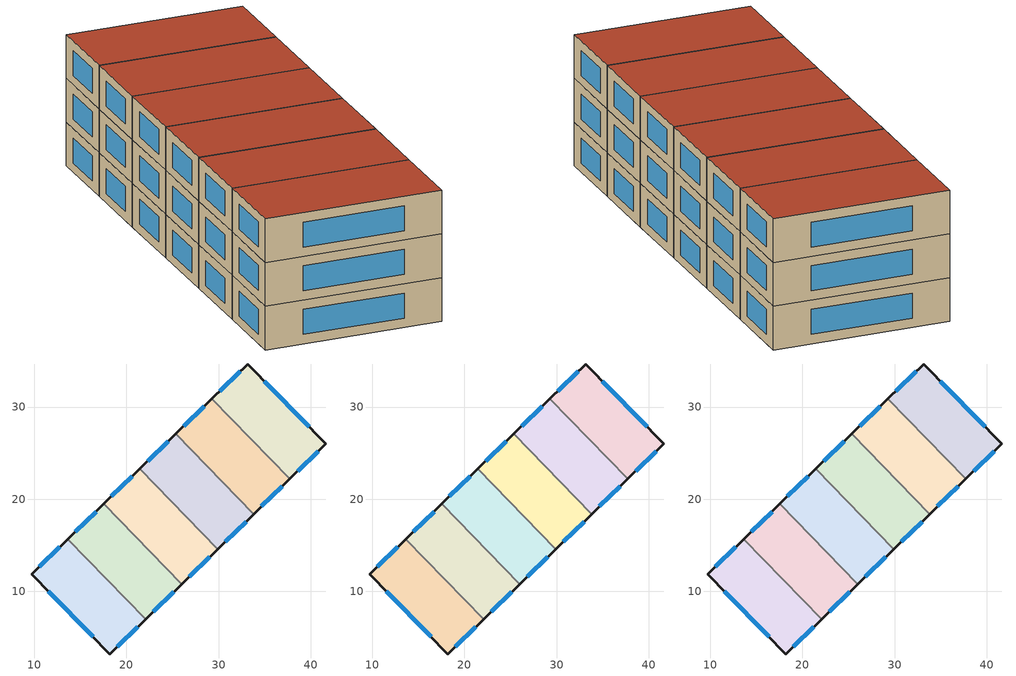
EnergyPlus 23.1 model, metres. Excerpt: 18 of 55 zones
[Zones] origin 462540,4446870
51a9b82f97b44378_F6_dwelling_0
 floor to 51a9b82f97b44378_F5_dwelling_0 (EU_floor_Construction): 33.16,34.67 41.65,26.01 37.72,22.2 29.27,30.89 z18
 wall outside (EU_wall_Construction): 37.72,22.2 41.65,26.01 33.16,34.67 29.27,30.89 z18:21
 wall to 51a9b82f97b44378_F6_dwelling_1 (EU_wall_Construction): 29.27,30.89 37.72,22.2 z18:21
 window (EU_Window_Construction): 32.32,33.86 30.1,31.7 / 39.83,27.87 34.98,32.82 / 38.56,23.01 40.8,25.2 z18.64:20.36
51a9b82f97b44378_F6_dwelling_1
 floor to 51a9b82f97b44378_F5_dwelling_1 (EU_floor_Construction): 29.27,30.89 37.72,22.2 33.81,18.39 25.35,27.08 z18
 wall outside (EU_wall_Construction): 29.27,30.89 25.35,27.08 / 33.81,18.39 37.72,22.2 z18:21
 wall to 51a9b82f97b44378_F6_dwelling_2 (EU_wall_Construction): 25.35,27.08 33.81,18.39 z18:21
 window (EU_Window_Construction): 28.43,30.07 26.19,27.9 / 34.64,19.21 36.88,21.38 z18.64:20.36
51a9b82f97b44378_F6_dwelling_2
 floor to 51a9b82f97b44378_F5_dwelling_2 (EU_floor_Construction): 25.35,27.08 33.81,18.39 29.9,14.59 21.45,23.28 z18
 wall outside (EU_wall_Construction): 25.35,27.08 21.45,23.28 / 29.9,14.59 33.81,18.39 z18:21
 wall to 51a9b82f97b44378_F6_dwelling_3 (EU_wall_Construction): 21.45,23.28 29.9,14.59 z18:21
 window (EU_Window_Construction): 24.52,26.27 22.28,24.1 / 30.73,15.4 32.97,17.58 z18.64:20.36
51a9b82f97b44378_F6_dwelling_3
 floor to 51a9b82f97b44378_F5_dwelling_3 (EU_floor_Construction): 21.45,23.28 29.9,14.59 25.99,10.79 17.53,19.48 z18
 wall outside (EU_wall_Construction): 21.45,23.28 17.53,19.48 / 25.99,10.79 29.9,14.59 z18:21
 wall to 51a9b82f97b44378_F6_dwelling_4 (EU_wall_Construction): 17.53,19.48 25.99,10.79 z18:21
 window (EU_Window_Construction): 20.61,22.47 18.37,20.29 / 26.82,11.6 29.06,13.77 z18.64:20.36
51a9b82f97b44378_F6_dwelling_4
 floor to 51a9b82f97b44378_F5_dwelling_4 (EU_floor_Construction): 17.53,19.48 25.99,10.79 22.08,6.98 13.62,15.67 z18
 wall outside (EU_wall_Construction): 17.53,19.48 13.62,15.67 / 22.08,6.98 25.99,10.79 z18:21
 wall to 51a9b82f97b44378_F6_dwelling_5 (EU_wall_Construction): 13.62,15.67 22.08,6.98 z18:21
 window (EU_Window_Construction): 16.7,18.66 14.46,16.49 / 22.91,7.8 25.15,9.97 z18.64:20.36
51a9b82f97b44378_F6_dwelling_5
 floor to 51a9b82f97b44378_F5_dwelling_5 (EU_floor_Construction): 13.62,15.67 22.08,6.98 18.18,3.2 9.7,11.86 z18
 wall outside (EU_wall_Construction): 13.62,15.67 9.7,11.86 18.18,3.2 22.08,6.98 z18:21
 window (EU_Window_Construction): 19.02,4.01 21.24,6.17 / 11.51,10 16.37,5.05 / 12.78,14.86 10.54,12.67 z18.64:20.36
51a9b82f97b44378_F7_dwelling_0
 floor to 51a9b82f97b44378_F6_dwelling_0 (EU_floor_Construction): 33.16,34.67 41.65,26.01 37.72,22.2 29.27,30.89 z21
 wall outside (EU_wall_Construction): 37.72,22.2 41.65,26.01 33.16,34.67 29.27,30.89 z21:24
 wall to 51a9b82f97b44378_F7_dwelling_1 (EU_wall_Construction): 29.27,30.89 37.72,22.2 z21:24
 window (EU_Window_Construction): 32.32,33.86 30.1,31.7 / 39.83,27.87 34.98,32.82 / 38.56,23.01 40.8,25.2 z21.64:23.36
51a9b82f97b44378_F7_dwelling_1
 floor to 51a9b82f97b44378_F6_dwelling_1 (EU_floor_Construction): 29.27,30.89 37.72,22.2 33.81,18.39 25.35,27.08 z21
 wall outside (EU_wall_Construction): 29.27,30.89 25.35,27.08 / 33.81,18.39 37.72,22.2 z21:24
 wall to 51a9b82f97b44378_F7_dwelling_2 (EU_wall_Construction): 25.35,27.08 33.81,18.39 z21:24
 window (EU_Window_Construction): 28.43,30.07 26.19,27.9 / 34.64,19.21 36.88,21.38 z21.64:23.36
51a9b82f97b44378_F7_dwelling_2
 floor to 51a9b82f97b44378_F6_dwelling_2 (EU_floor_Construction): 25.35,27.08 33.81,18.39 29.9,14.59 21.45,23.28 z21
 wall outside (EU_wall_Construction): 25.35,27.08 21.45,23.28 / 29.9,14.59 33.81,18.39 z21:24
 wall to 51a9b82f97b44378_F7_dwelling_3 (EU_wall_Construction): 21.45,23.28 29.9,14.59 z21:24
 window (EU_Window_Construction): 24.52,26.27 22.28,24.1 / 30.73,15.4 32.97,17.58 z21.64:23.36
51a9b82f97b44378_F7_dwelling_3
 floor to 51a9b82f97b44378_F6_dwelling_3 (EU_floor_Construction): 21.45,23.28 29.9,14.59 25.99,10.79 17.53,19.48 z21
 wall outside (EU_wall_Construction): 21.45,23.28 17.53,19.48 / 25.99,10.79 29.9,14.59 z21:24
 wall to 51a9b82f97b44378_F7_dwelling_4 (EU_wall_Construction): 17.53,19.48 25.99,10.79 z21:24
 window (EU_Window_Construction): 20.61,22.47 18.37,20.29 / 26.82,11.6 29.06,13.77 z21.64:23.36
51a9b82f97b44378_F7_dwelling_4
 floor to 51a9b82f97b44378_F6_dwelling_4 (EU_floor_Construction): 17.53,19.48 25.99,10.79 22.08,6.98 13.62,15.67 z21
 wall outside (EU_wall_Construction): 17.53,19.48 13.62,15.67 / 22.08,6.98 25.99,10.79 z21:24
 wall to 51a9b82f97b44378_F7_dwelling_5 (EU_wall_Construction): 13.62,15.67 22.08,6.98 z21:24
 window (EU_Window_Construction): 16.7,18.66 14.46,16.49 / 22.91,7.8 25.15,9.97 z21.64:23.36
51a9b82f97b44378_F7_dwelling_5
 floor to 51a9b82f97b44378_F6_dwelling_5 (EU_floor_Construction): 13.62,15.67 22.08,6.98 18.18,3.2 9.7,11.86 z21
 wall outside (EU_wall_Construction): 13.62,15.67 9.7,11.86 18.18,3.2 22.08,6.98 z21:24
 window (EU_Window_Construction): 19.02,4.01 21.24,6.17 / 11.51,10 16.37,5.05 / 12.78,14.86 10.54,12.67 z21.64:23.36
51a9b82f97b44378_F8_dwelling_0
 floor to 51a9b82f97b44378_F7_dwelling_0 (EU_floor_Construction): 33.16,34.67 41.65,26.01 37.72,22.2 29.27,30.89 z24
 wall outside (EU_wall_Construction): 37.72,22.2 41.65,26.01 33.16,34.67 29.27,30.89 z24:27
 wall to 51a9b82f97b44378_F8_dwelling_1 (EU_wall_Construction): 29.27,30.89 37.72,22.2 z24:27
 window (EU_Window_Construction): 32.32,33.86 30.1,31.7 / 39.83,27.87 34.98,32.82 / 38.56,23.01 40.8,25.2 z24.64:26.36
 roof outside (EU_roof_Construction): 41.65,26.01 33.16,34.67 29.27,30.89 37.72,22.2 z27
51a9b82f97b44378_F8_dwelling_1
 floor to 51a9b82f97b44378_F7_dwelling_1 (EU_floor_Construction): 29.27,30.89 37.72,22.2 33.81,18.39 25.35,27.08 z24
 wall outside (EU_wall_Construction): 29.27,30.89 25.35,27.08 / 33.81,18.39 37.72,22.2 z24:27
 wall to 51a9b82f97b44378_F8_dwelling_2 (EU_wall_Construction): 25.35,27.08 33.81,18.39 z24:27
 window (EU_Window_Construction): 28.43,30.07 26.19,27.9 / 34.64,19.21 36.88,21.38 z24.64:26.36
 roof outside (EU_roof_Construction): 37.72,22.2 29.27,30.89 25.35,27.08 33.81,18.39 z27
51a9b82f97b44378_F8_dwelling_2
 floor to 51a9b82f97b44378_F7_dwelling_2 (EU_floor_Construction): 25.35,27.08 33.81,18.39 29.9,14.59 21.45,23.28 z24
 wall outside (EU_wall_Construction): 25.35,27.08 21.45,23.28 / 29.9,14.59 33.81,18.39 z24:27
 wall to 51a9b82f97b44378_F8_dwelling_3 (EU_wall_Construction): 21.45,23.28 29.9,14.59 z24:27
 window (EU_Window_Construction): 24.52,26.27 22.28,24.1 / 30.73,15.4 32.97,17.58 z24.64:26.36
 roof outside (EU_roof_Construction): 33.81,18.39 25.35,27.08 21.45,23.28 29.9,14.59 z27
51a9b82f97b44378_F8_dwelling_3
 floor to 51a9b82f97b44378_F7_dwelling_3 (EU_floor_Construction): 21.45,23.28 29.9,14.59 25.99,10.79 17.53,19.48 z24
 wall outside (EU_wall_Construction): 21.45,23.28 17.53,19.48 / 25.99,10.79 29.9,14.59 z24:27
 wall to 51a9b82f97b44378_F8_dwelling_4 (EU_wall_Construction): 17.53,19.48 25.99,10.79 z24:27
 window (EU_Window_Construction): 20.61,22.47 18.37,20.29 / 26.82,11.6 29.06,13.77 z24.64:26.36
 roof outside (EU_roof_Construction): 29.9,14.59 21.45,23.28 17.53,19.48 25.99,10.79 z27
51a9b82f97b44378_F8_dwelling_4
 floor to 51a9b82f97b44378_F7_dwelling_4 (EU_floor_Construction): 17.53,19.48 25.99,10.79 22.08,6.98 13.62,15.67 z24
 wall outside (EU_wall_Construction): 17.53,19.48 13.62,15.67 / 22.08,6.98 25.99,10.79 z24:27
 wall to 51a9b82f97b44378_F8_dwelling_5 (EU_wall_Construction): 13.62,15.67 22.08,6.98 z24:27
 window (EU_Window_Construction): 16.7,18.66 14.46,16.49 / 22.91,7.8 25.15,9.97 z24.64:26.36
 roof outside (EU_roof_Construction): 25.99,10.79 17.53,19.48 13.62,15.67 22.08,6.98 z27
51a9b82f97b44378_F8_dwelling_5
 floor to 51a9b82f97b44378_F7_dwelling_5 (EU_floor_Construction): 13.62,15.67 22.08,6.98 18.18,3.2 9.7,11.86 z24
 wall outside (EU_wall_Construction): 13.62,15.67 9.7,11.86 18.18,3.2 22.08,6.98 z24:27
 window (EU_Window_Construction): 19.02,4.01 21.24,6.17 / 11.51,10 16.37,5.05 / 12.78,14.86 10.54,12.67 z24.64:26.36
 roof outside (EU_roof_Construction): 22.08,6.98 13.62,15.67 9.7,11.86 18.18,3.2 z27
[Building]
EU S2 Campaign: North Axis=0; Terrain=City; Solar Distribution=FullExterior
[Site:Location]
Yerevan-Zvartnots.Intl.AP: Latitude=40.15; Longitude=44.383; Time Zone=4; Elevation=854
[SizingPeriod:WeatherFileDays]
AnnualSizingPeriod: Begin Month=1; Begin Day of Month=1; End Month=12; End Day of Month=31; Day of Week for Start Day=Monday; Use Weather File Daylight Saving Period=No; Use Weather File Rain and Snow Indicators=No
[MATERIAL]
EU_InternalMass_Material: Roughness=MediumRough; Thickness=0.1; Conductivity=1; Density=1800; Specific Heat=900; Thermal Absorptance=0.9; Solar Absorptance=0.7; Visible Absorptance=0.7
[MATERIAL:NOMASS] Roughness=MediumRough; Thermal Absorptance=0.9; Solar Absorptance=0.7; Visible Absorptance=0.7
Name | Thermal Resistance
EU_wall_NoMass | 1.05043
EU_roof_NoMass | 1.45357
EU_floor_NoMass | 0.478065
[WINDOWMATERIAL:SIMPLEGLAZINGSYSTEM]
EU_Window_SimpleGlazing: UFactor=2.5566; Solar Heat Gain Coefficient=0.75; Visible Transmittance=0.75
[CONSTRUCTION]
EU_wall_Construction: EU_wall_NoMass
EU_roof_Construction: EU_roof_NoMass
EU_floor_Construction: EU_floor_NoMass
EU_Window_Construction: EU_Window_SimpleGlazing
EU_InternalMass_Construction: EU_InternalMass_Material
[ZONE] Type=1; Multiplier=1; Ceiling Height=autocalculate; Floor Area=autocalculate; Part of Total Floor Area=Yes
Name | Volume
51a9b82f97b44378_F6_dwelling_0; 51a9b82f97b44378_F7_dwelling_0; 51a9b82f97b44378_F8_dwelling_0; 51a9b82f97b44378_F6_dwelling_5; 51a9b82f97b44378_F7_dwelling_5; 51a9b82f97b44378_F8_dwelling_5 | 198.374
51a9b82f97b44378_F6_dwelling_1; 51a9b82f97b44378_F7_dwelling_1; 51a9b82f97b44378_F8_dwelling_1; 51a9b82f97b44378_F6_dwelling_4; 51a9b82f97b44378_F7_dwelling_4; 51a9b82f97b44378_F8_dwelling_4 | 198.393
51a9b82f97b44378_F6_dwelling_2; 51a9b82f97b44378_F7_dwelling_2; 51a9b82f97b44378_F8_dwelling_2 | 198.367
51a9b82f97b44378_F6_dwelling_3; 51a9b82f97b44378_F7_dwelling_3; 51a9b82f97b44378_F8_dwelling_3 | 198.368
[INTERNALMASS] Construction=EU_InternalMass_Construction
Name | Zone or ZoneList | Surface Area
51a9b82f97b44378_F6_dwelling_0_EU_InternalMass | 51a9b82f97b44378_F6_dwelling_0 | 66.1244
51a9b82f97b44378_F6_dwelling_1_EU_InternalMass | 51a9b82f97b44378_F6_dwelling_1 | 66.131
51a9b82f97b44378_F6_dwelling_2_EU_InternalMass | 51a9b82f97b44378_F6_dwelling_2 | 66.1225
51a9b82f97b44378_F6_dwelling_3_EU_InternalMass | 51a9b82f97b44378_F6_dwelling_3 | 66.1225
51a9b82f97b44378_F6_dwelling_4_EU_InternalMass | 51a9b82f97b44378_F6_dwelling_4 | 66.131
51a9b82f97b44378_F6_dwelling_5_EU_InternalMass | 51a9b82f97b44378_F6_dwelling_5 | 66.1244
51a9b82f97b44378_F7_dwelling_0_EU_InternalMass | 51a9b82f97b44378_F7_dwelling_0 | 66.1244
51a9b82f97b44378_F7_dwelling_1_EU_InternalMass | 51a9b82f97b44378_F7_dwelling_1 | 66.131
51a9b82f97b44378_F7_dwelling_2_EU_InternalMass | 51a9b82f97b44378_F7_dwelling_2 | 66.1225
51a9b82f97b44378_F7_dwelling_3_EU_InternalMass | 51a9b82f97b44378_F7_dwelling_3 | 66.1225
51a9b82f97b44378_F7_dwelling_4_EU_InternalMass | 51a9b82f97b44378_F7_dwelling_4 | 66.131
51a9b82f97b44378_F7_dwelling_5_EU_InternalMass | 51a9b82f97b44378_F7_dwelling_5 | 66.1244
51a9b82f97b44378_F8_dwelling_0_EU_InternalMass | 51a9b82f97b44378_F8_dwelling_0 | 66.1244
51a9b82f97b44378_F8_dwelling_1_EU_InternalMass | 51a9b82f97b44378_F8_dwelling_1 | 66.131
51a9b82f97b44378_F8_dwelling_2_EU_InternalMass | 51a9b82f97b44378_F8_dwelling_2 | 66.1225
51a9b82f97b44378_F8_dwelling_3_EU_InternalMass | 51a9b82f97b44378_F8_dwelling_3 | 66.1225
51a9b82f97b44378_F8_dwelling_4_EU_InternalMass | 51a9b82f97b44378_F8_dwelling_4 | 66.131
51a9b82f97b44378_F8_dwelling_5_EU_InternalMass | 51a9b82f97b44378_F8_dwelling_5 | 66.1244
[OTHEREQUIPMENT] Fuel Type=Electricity; Design Level Calculation Method=Watts/Area; Power per Zone Floor Area=1; Fraction Latent=0; Fraction Radiant=0; Fraction Lost=0; Carbon Dioxide Generation Rate=0; EndUse Subcategory=EU_Step8_InternalGains
Name | Zone or ZoneList or Space or SpaceList | Schedule
EU_Step8_InternalGain_51a9b82f97b44378_F6_dwelling_0_f000 | 51a9b82f97b44378_F6_dwelling_0 | EU_Step8_GainSchedule_51a9b82f97b44378_F6_dwelling_0_f000
EU_Step8_InternalGain_51a9b82f97b44378_F6_dwelling_1_f000 | 51a9b82f97b44378_F6_dwelling_1 | EU_Step8_GainSchedule_51a9b82f97b44378_F6_dwelling_1_f000
EU_Step8_InternalGain_51a9b82f97b44378_F6_dwelling_2_f000 | 51a9b82f97b44378_F6_dwelling_2 | EU_Step8_GainSchedule_51a9b82f97b44378_F6_dwelling_2_f000
EU_Step8_InternalGain_51a9b82f97b44378_F6_dwelling_3_f000 | 51a9b82f97b44378_F6_dwelling_3 | EU_Step8_GainSchedule_51a9b82f97b44378_F6_dwelling_3_f000
EU_Step8_InternalGain_51a9b82f97b44378_F6_dwelling_4_f000 | 51a9b82f97b44378_F6_dwelling_4 | EU_Step8_GainSchedule_51a9b82f97b44378_F6_dwelling_4_f000
EU_Step8_InternalGain_51a9b82f97b44378_F6_dwelling_5_f000 | 51a9b82f97b44378_F6_dwelling_5 | EU_Step8_GainSchedule_51a9b82f97b44378_F6_dwelling_5_f000
EU_Step8_InternalGain_51a9b82f97b44378_F7_dwelling_0_f000 | 51a9b82f97b44378_F7_dwelling_0 | EU_Step8_GainSchedule_51a9b82f97b44378_F7_dwelling_0_f000
EU_Step8_InternalGain_51a9b82f97b44378_F7_dwelling_1_f000 | 51a9b82f97b44378_F7_dwelling_1 | EU_Step8_GainSchedule_51a9b82f97b44378_F7_dwelling_1_f000
EU_Step8_InternalGain_51a9b82f97b44378_F7_dwelling_2_f000 | 51a9b82f97b44378_F7_dwelling_2 | EU_Step8_GainSchedule_51a9b82f97b44378_F7_dwelling_2_f000
EU_Step8_InternalGain_51a9b82f97b44378_F7_dwelling_3_f000 | 51a9b82f97b44378_F7_dwelling_3 | EU_Step8_GainSchedule_51a9b82f97b44378_F7_dwelling_3_f000
EU_Step8_InternalGain_51a9b82f97b44378_F7_dwelling_4_f000 | 51a9b82f97b44378_F7_dwelling_4 | EU_Step8_GainSchedule_51a9b82f97b44378_F7_dwelling_4_f000
EU_Step8_InternalGain_51a9b82f97b44378_F7_dwelling_5_f000 | 51a9b82f97b44378_F7_dwelling_5 | EU_Step8_GainSchedule_51a9b82f97b44378_F7_dwelling_5_f000
EU_Step8_InternalGain_51a9b82f97b44378_F8_dwelling_0_f000 | 51a9b82f97b44378_F8_dwelling_0 | EU_Step8_GainSchedule_51a9b82f97b44378_F8_dwelling_0_f000
EU_Step8_InternalGain_51a9b82f97b44378_F8_dwelling_1_f000 | 51a9b82f97b44378_F8_dwelling_1 | EU_Step8_GainSchedule_51a9b82f97b44378_F8_dwelling_1_f000
EU_Step8_InternalGain_51a9b82f97b44378_F8_dwelling_2_f000 | 51a9b82f97b44378_F8_dwelling_2 | EU_Step8_GainSchedule_51a9b82f97b44378_F8_dwelling_2_f000
EU_Step8_InternalGain_51a9b82f97b44378_F8_dwelling_3_f000 | 51a9b82f97b44378_F8_dwelling_3 | EU_Step8_GainSchedule_51a9b82f97b44378_F8_dwelling_3_f000
EU_Step8_InternalGain_51a9b82f97b44378_F8_dwelling_4_f000 | 51a9b82f97b44378_F8_dwelling_4 | EU_Step8_GainSchedule_51a9b82f97b44378_F8_dwelling_4_f000
EU_Step8_InternalGain_51a9b82f97b44378_F8_dwelling_5_f000 | 51a9b82f97b44378_F8_dwelling_5 | EU_Step8_GainSchedule_51a9b82f97b44378_F8_dwelling_5_f000
[ZONEVENTILATION:DESIGNFLOWRATE] Schedule=EU_AlwaysOn; Design Flow Rate Calculation Method=AirChanges/Hour; Air Changes per Hour=0.557805; Ventilation Type=Natural; Fan Pressure Rise=0; Fan Total Efficiency=1; Constant Term Coefficient=1; Temperature Term Coefficient=0; Velocity Term Coefficient=0; Velocity Squared Term Coefficient=0; Minimum Indoor Temperature=-100; Maximum Indoor Temperature=100; Delta Temperature=-100; Minimum Outdoor Temperature=-100; Maximum Outdoor Temperature=100; Maximum Wind Speed=40
Name | Zone or ZoneList or Space or SpaceList
EU_ConstantAir_51a9b82f97b44378_F6_dwelling_0 | 51a9b82f97b44378_F6_dwelling_0
EU_ConstantAir_51a9b82f97b44378_F6_dwelling_1 | 51a9b82f97b44378_F6_dwelling_1
EU_ConstantAir_51a9b82f97b44378_F6_dwelling_2 | 51a9b82f97b44378_F6_dwelling_2
EU_ConstantAir_51a9b82f97b44378_F6_dwelling_3 | 51a9b82f97b44378_F6_dwelling_3
EU_ConstantAir_51a9b82f97b44378_F6_dwelling_4 | 51a9b82f97b44378_F6_dwelling_4
EU_ConstantAir_51a9b82f97b44378_F6_dwelling_5 | 51a9b82f97b44378_F6_dwelling_5
EU_ConstantAir_51a9b82f97b44378_F7_dwelling_0 | 51a9b82f97b44378_F7_dwelling_0
EU_ConstantAir_51a9b82f97b44378_F7_dwelling_1 | 51a9b82f97b44378_F7_dwelling_1
EU_ConstantAir_51a9b82f97b44378_F7_dwelling_2 | 51a9b82f97b44378_F7_dwelling_2
EU_ConstantAir_51a9b82f97b44378_F7_dwelling_3 | 51a9b82f97b44378_F7_dwelling_3
EU_ConstantAir_51a9b82f97b44378_F7_dwelling_4 | 51a9b82f97b44378_F7_dwelling_4
EU_ConstantAir_51a9b82f97b44378_F7_dwelling_5 | 51a9b82f97b44378_F7_dwelling_5
EU_ConstantAir_51a9b82f97b44378_F8_dwelling_0 | 51a9b82f97b44378_F8_dwelling_0
EU_ConstantAir_51a9b82f97b44378_F8_dwelling_1 | 51a9b82f97b44378_F8_dwelling_1
EU_ConstantAir_51a9b82f97b44378_F8_dwelling_2 | 51a9b82f97b44378_F8_dwelling_2
EU_ConstantAir_51a9b82f97b44378_F8_dwelling_3 | 51a9b82f97b44378_F8_dwelling_3
EU_ConstantAir_51a9b82f97b44378_F8_dwelling_4 | 51a9b82f97b44378_F8_dwelling_4
EU_ConstantAir_51a9b82f97b44378_F8_dwelling_5 | 51a9b82f97b44378_F8_dwelling_5
[HVACTEMPLATE:THERMOSTAT] Constant Heating Setpoint=20; Constant Cooling Setpoint=50
EU_HeatOnly_51a9b82f97b44378_F0_dwelling_0; EU_HeatOnly_51a9b82f97b44378_F0_dwelling_1; EU_HeatOnly_51a9b82f97b44378_F0_dwelling_2; EU_HeatOnly_51a9b82f97b44378_F0_dwelling_3; EU_HeatOnly_51a9b82f97b44378_F0_dwelling_4; EU_HeatOnly_51a9b82f97b44378_F0_dwelling_5; EU_HeatOnly_51a9b82f97b44378_F0_dwelling_6; EU_HeatOnly_51a9b82f97b44378_F1_dwelling_0; EU_HeatOnly_51a9b82f97b44378_F1_dwelling_1; EU_HeatOnly_51a9b82f97b44378_F1_dwelling_2; EU_HeatOnly_51a9b82f97b44378_F1_dwelling_3; EU_HeatOnly_51a9b82f97b44378_F1_dwelling_4; EU_HeatOnly_51a9b82f97b44378_F1_dwelling_5; EU_HeatOnly_51a9b82f97b44378_F2_dwelling_0; EU_HeatOnly_51a9b82f97b44378_F2_dwelling_1; EU_HeatOnly_51a9b82f97b44378_F2_dwelling_2; EU_HeatOnly_51a9b82f97b44378_F2_dwelling_3; EU_HeatOnly_51a9b82f97b44378_F2_dwelling_4; EU_HeatOnly_51a9b82f97b44378_F2_dwelling_5; EU_HeatOnly_51a9b82f97b44378_F3_dwelling_0; EU_HeatOnly_51a9b82f97b44378_F3_dwelling_1; EU_HeatOnly_51a9b82f97b44378_F3_dwelling_2; EU_HeatOnly_51a9b82f97b44378_F3_dwelling_3; EU_HeatOnly_51a9b82f97b44378_F3_dwelling_4; EU_HeatOnly_51a9b82f97b44378_F3_dwelling_5; EU_HeatOnly_51a9b82f97b44378_F4_dwelling_0; EU_HeatOnly_51a9b82f97b44378_F4_dwelling_1; EU_HeatOnly_51a9b82f97b44378_F4_dwelling_2; EU_HeatOnly_51a9b82f97b44378_F4_dwelling_3; EU_HeatOnly_51a9b82f97b44378_F4_dwelling_4; EU_HeatOnly_51a9b82f97b44378_F4_dwelling_5; EU_HeatOnly_51a9b82f97b44378_F5_dwelling_0; EU_HeatOnly_51a9b82f97b44378_F5_dwelling_1; EU_HeatOnly_51a9b82f97b44378_F5_dwelling_2; EU_HeatOnly_51a9b82f97b44378_F5_dwelling_3; EU_HeatOnly_51a9b82f97b44378_F5_dwelling_4; EU_HeatOnly_51a9b82f97b44378_F5_dwelling_5; EU_HeatOnly_51a9b82f97b44378_F6_dwelling_0; EU_HeatOnly_51a9b82f97b44378_F6_dwelling_1; EU_HeatOnly_51a9b82f97b44378_F6_dwelling_2; EU_HeatOnly_51a9b82f97b44378_F6_dwelling_3; EU_HeatOnly_51a9b82f97b44378_F6_dwelling_4; EU_HeatOnly_51a9b82f97b44378_F6_dwelling_5; EU_HeatOnly_51a9b82f97b44378_F7_dwelling_0; EU_HeatOnly_51a9b82f97b44378_F7_dwelling_1; EU_HeatOnly_51a9b82f97b44378_F7_dwelling_2; EU_HeatOnly_51a9b82f97b44378_F7_dwelling_3; EU_HeatOnly_51a9b82f97b44378_F7_dwelling_4; EU_HeatOnly_51a9b82f97b44378_F7_dwelling_5; EU_HeatOnly_51a9b82f97b44378_F8_dwelling_0; EU_HeatOnly_51a9b82f97b44378_F8_dwelling_1; EU_HeatOnly_51a9b82f97b44378_F8_dwelling_2; EU_HeatOnly_51a9b82f97b44378_F8_dwelling_3; EU_HeatOnly_51a9b82f97b44378_F8_dwelling_4; EU_HeatOnly_51a9b82f97b44378_F8_dwelling_5
[HVACTEMPLATE:ZONE:IDEALLOADSAIRSYSTEM] System Availability Schedule=EU_AlwaysOn; Maximum Heating Supply Air Temperature=50; Minimum Cooling Supply Air Temperature=13; Maximum Heating Supply Air Humidity Ratio=0.0156; Minimum Cooling Supply Air Humidity Ratio=0.0077; Heating Limit=NoLimit; Cooling Limit=NoLimit; Heating Availability Schedule=EU_AlwaysOn; Cooling Availability Schedule=EU_CoolingOff; Dehumidification Control Type=ConstantSensibleHeatRatio; Cooling Sensible Heat Ratio=0.7; Dehumidification Setpoint=60; Humidification Control Type=None; Humidification Setpoint=30; Outdoor Air Method=None; Outdoor Air Flow Rate per Person=0.00944; Outdoor Air Flow Rate per Zone Floor Area=0; Outdoor Air Flow Rate per Zone=0; Demand Controlled Ventilation Type=None; Outdoor Air Economizer Type=NoEconomizer; Heat Recovery Type=None; Sensible Heat Recovery Effectiveness=0.7; Latent Heat Recovery Effectiveness=0.65
Name | Template Thermostat
51a9b82f97b44378_F6_dwelling_0 | EU_HeatOnly_51a9b82f97b44378_F6_dwelling_0
51a9b82f97b44378_F6_dwelling_1 | EU_HeatOnly_51a9b82f97b44378_F6_dwelling_1
51a9b82f97b44378_F6_dwelling_2 | EU_HeatOnly_51a9b82f97b44378_F6_dwelling_2
51a9b82f97b44378_F6_dwelling_3 | EU_HeatOnly_51a9b82f97b44378_F6_dwelling_3
51a9b82f97b44378_F6_dwelling_4 | EU_HeatOnly_51a9b82f97b44378_F6_dwelling_4
51a9b82f97b44378_F6_dwelling_5 | EU_HeatOnly_51a9b82f97b44378_F6_dwelling_5
51a9b82f97b44378_F7_dwelling_0 | EU_HeatOnly_51a9b82f97b44378_F7_dwelling_0
51a9b82f97b44378_F7_dwelling_1 | EU_HeatOnly_51a9b82f97b44378_F7_dwelling_1
51a9b82f97b44378_F7_dwelling_2 | EU_HeatOnly_51a9b82f97b44378_F7_dwelling_2
51a9b82f97b44378_F7_dwelling_3 | EU_HeatOnly_51a9b82f97b44378_F7_dwelling_3
51a9b82f97b44378_F7_dwelling_4 | EU_HeatOnly_51a9b82f97b44378_F7_dwelling_4
51a9b82f97b44378_F7_dwelling_5 | EU_HeatOnly_51a9b82f97b44378_F7_dwelling_5
51a9b82f97b44378_F8_dwelling_0 | EU_HeatOnly_51a9b82f97b44378_F8_dwelling_0
51a9b82f97b44378_F8_dwelling_1 | EU_HeatOnly_51a9b82f97b44378_F8_dwelling_1
51a9b82f97b44378_F8_dwelling_2 | EU_HeatOnly_51a9b82f97b44378_F8_dwelling_2
51a9b82f97b44378_F8_dwelling_3 | EU_HeatOnly_51a9b82f97b44378_F8_dwelling_3
51a9b82f97b44378_F8_dwelling_4 | EU_HeatOnly_51a9b82f97b44378_F8_dwelling_4
51a9b82f97b44378_F8_dwelling_5 | EU_HeatOnly_51a9b82f97b44378_F8_dwelling_5
[SIZING:ZONE] Zone Cooling Design Supply Air Temperature Input Method=SupplyAirTemperature; Zone Cooling Design Supply Air Temperature=13; Zone Heating Design Supply Air Temperature Input Method=SupplyAirTemperature; Zone Heating Design Supply Air Temperature=50; Zone Cooling Design Supply Air Humidity Ratio=0.008; Zone Heating Design Supply Air Humidity Ratio=0.008; Cooling Design Air Flow Method=DesignDay; Cooling Design Air Flow Rate=0; Cooling Minimum Air Flow per Zone Floor Area=0.000762; Cooling Minimum Air Flow=0; Cooling Minimum Air Flow Fraction=0.2; Heating Design Air Flow Method=DesignDay; Heating Design Air Flow Rate=0; Heating Maximum Air Flow per Zone Floor Area=0.002032; Heating Maximum Air Flow=0.141576; Heating Maximum Air Flow Fraction=0.3; Account for Dedicated Outdoor Air System=No; Dedicated Outdoor Air System Control Strategy=NeutralSupplyAir; Dedicated Outdoor Air Low Setpoint Temperature for Design=autosize; Dedicated Outdoor Air High Setpoint Temperature for Design=autosize; Zone Load Sizing Method=Sensible Load Only No Latent Load; Zone Latent Cooling Design Supply Air Humidity Ratio Input Method=HumidityRatioDifference; Zone Cooling Design Supply Air Humidity Ratio Difference=0.005; Zone Latent Heating Design Supply Air Humidity Ratio Input Method=HumidityRatioDifference; Zone Humidification Design Supply Air Humidity Ratio Difference=0.005
51a9b82f97b44378_F6_dwelling_0; 51a9b82f97b44378_F6_dwelling_1; 51a9b82f97b44378_F6_dwelling_2; 51a9b82f97b44378_F6_dwelling_3; 51a9b82f97b44378_F6_dwelling_4; 51a9b82f97b44378_F6_dwelling_5; 51a9b82f97b44378_F7_dwelling_0; 51a9b82f97b44378_F7_dwelling_1; 51a9b82f97b44378_F7_dwelling_2; 51a9b82f97b44378_F7_dwelling_3; 51a9b82f97b44378_F7_dwelling_4; 51a9b82f97b44378_F7_dwelling_5; 51a9b82f97b44378_F8_dwelling_0; 51a9b82f97b44378_F8_dwelling_1; 51a9b82f97b44378_F8_dwelling_2; 51a9b82f97b44378_F8_dwelling_3; 51a9b82f97b44378_F8_dwelling_4; 51a9b82f97b44378_F8_dwelling_5
[SCHEDULE:CONSTANT]
Name | Hourly Value
EU_AlwaysOn | 1
EU_CoolingOff | 0
[SCHEDULE:FILE] Column Number=1; Rows to Skip at Top=0; Number of Hours of Data=8760; Column Separator=Comma; Interpolate to Timestep=No; Minutes per Item=60; Adjust Schedule for Daylight Savings=Yes
Name | File
EU_Step8_GainSchedule_51a9b82f97b44378_F6_dwelling_0_f000 | ../../schedules/51a9b82f97b44378/51a9b82f97b44378_F6_dwelling_0_f000_gain.csv
EU_Step8_GainSchedule_51a9b82f97b44378_F6_dwelling_1_f000 | ../../schedules/51a9b82f97b44378/51a9b82f97b44378_F6_dwelling_1_f000_gain.csv
EU_Step8_GainSchedule_51a9b82f97b44378_F6_dwelling_2_f000 | ../../schedules/51a9b82f97b44378/51a9b82f97b44378_F6_dwelling_2_f000_gain.csv
EU_Step8_GainSchedule_51a9b82f97b44378_F6_dwelling_3_f000 | ../../schedules/51a9b82f97b44378/51a9b82f97b44378_F6_dwelling_3_f000_gain.csv
EU_Step8_GainSchedule_51a9b82f97b44378_F6_dwelling_4_f000 | ../../schedules/51a9b82f97b44378/51a9b82f97b44378_F6_dwelling_4_f000_gain.csv
EU_Step8_GainSchedule_51a9b82f97b44378_F6_dwelling_5_f000 | ../../schedules/51a9b82f97b44378/51a9b82f97b44378_F6_dwelling_5_f000_gain.csv
EU_Step8_GainSchedule_51a9b82f97b44378_F7_dwelling_0_f000 | ../../schedules/51a9b82f97b44378/51a9b82f97b44378_F7_dwelling_0_f000_gain.csv
EU_Step8_GainSchedule_51a9b82f97b44378_F7_dwelling_1_f000 | ../../schedules/51a9b82f97b44378/51a9b82f97b44378_F7_dwelling_1_f000_gain.csv
EU_Step8_GainSchedule_51a9b82f97b44378_F7_dwelling_2_f000 | ../../schedules/51a9b82f97b44378/51a9b82f97b44378_F7_dwelling_2_f000_gain.csv
EU_Step8_GainSchedule_51a9b82f97b44378_F7_dwelling_3_f000 | ../../schedules/51a9b82f97b44378/51a9b82f97b44378_F7_dwelling_3_f000_gain.csv
EU_Step8_GainSchedule_51a9b82f97b44378_F7_dwelling_4_f000 | ../../schedules/51a9b82f97b44378/51a9b82f97b44378_F7_dwelling_4_f000_gain.csv
EU_Step8_GainSchedule_51a9b82f97b44378_F7_dwelling_5_f000 | ../../schedules/51a9b82f97b44378/51a9b82f97b44378_F7_dwelling_5_f000_gain.csv
EU_Step8_GainSchedule_51a9b82f97b44378_F8_dwelling_0_f000 | ../../schedules/51a9b82f97b44378/51a9b82f97b44378_F8_dwelling_0_f000_gain.csv
EU_Step8_GainSchedule_51a9b82f97b44378_F8_dwelling_1_f000 | ../../schedules/51a9b82f97b44378/51a9b82f97b44378_F8_dwelling_1_f000_gain.csv
EU_Step8_GainSchedule_51a9b82f97b44378_F8_dwelling_2_f000 | ../../schedules/51a9b82f97b44378/51a9b82f97b44378_F8_dwelling_2_f000_gain.csv
EU_Step8_GainSchedule_51a9b82f97b44378_F8_dwelling_3_f000 | ../../schedules/51a9b82f97b44378/51a9b82f97b44378_F8_dwelling_3_f000_gain.csv
EU_Step8_GainSchedule_51a9b82f97b44378_F8_dwelling_4_f000 | ../../schedules/51a9b82f97b44378/51a9b82f97b44378_F8_dwelling_4_f000_gain.csv
EU_Step8_GainSchedule_51a9b82f97b44378_F8_dwelling_5_f000 | ../../schedules/51a9b82f97b44378/51a9b82f97b44378_F8_dwelling_5_f000_gain.csv
